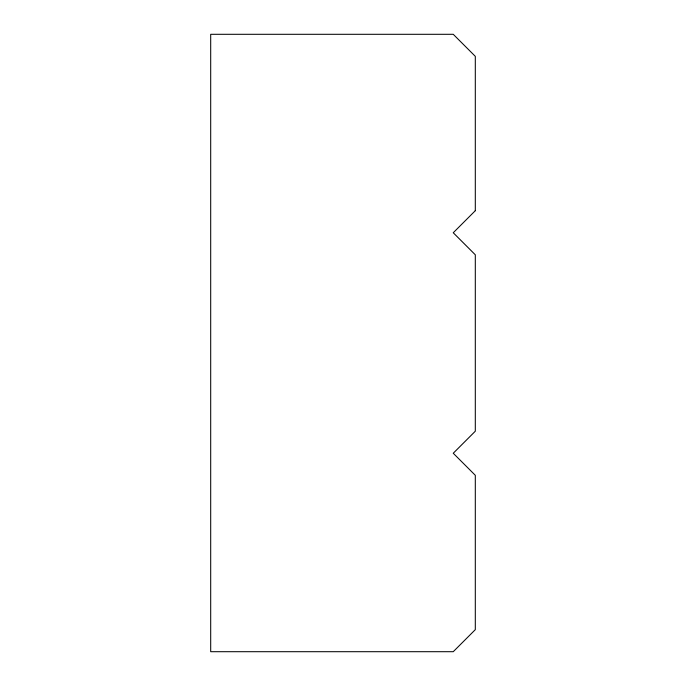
<?xml version="1.0" encoding="UTF-8"?>
<svg xmlns="http://www.w3.org/2000/svg" width="686" height="686" viewBox="0 0 686 686"><rect width="100%" height="100%" fill="white"/><g stroke="black" fill="none" stroke-linecap="round" stroke-linejoin="round"><path stroke-width="1.03" d="M475.304 210.696L453.249 232.751L475.304 254.798L475.304 431.202L453.249 453.249L475.304 475.304L475.304 629.654L453.249 651.7L210.696 651.7L210.696 34.3L453.249 34.3L475.304 56.346L475.304 210.696"/></g></svg>
